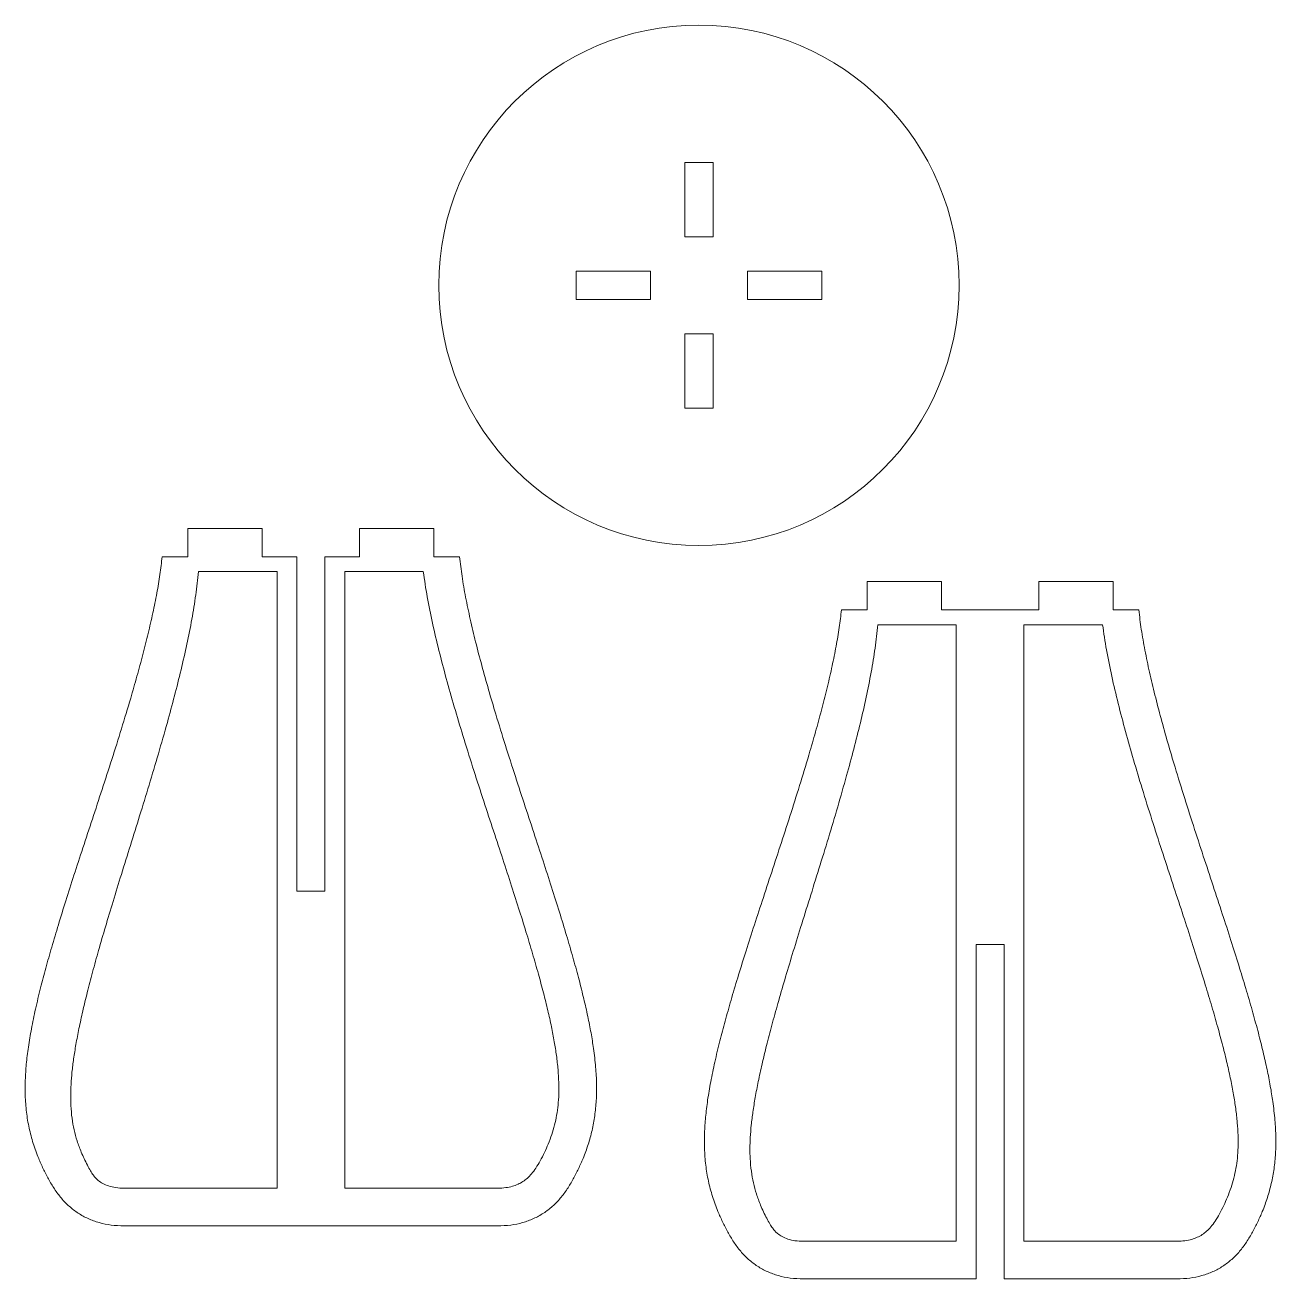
# Model space of a CAD drawing. Header units: millimetres. Extents: x -48 to 793, y -137 to 706.
import ezdxf

# ---------------------------------------------------------------- set-up
doc = ezdxf.new("R2010")
doc.units = ezdxf.units.MM

msp = doc.modelspace()

# ---------------------------------------------------------------- linework, layer by layer
at = {"color": 7, "linetype": 'Continuous', "lineweight": 15}
for p, q in [((395.32, 613.48), (414.32, 613.48)), ((395.32, 563.48), (395.32, 613.48)), ((414.32, 613.48), (414.32, 563.48)), ((414.32, 563.48), (395.32, 563.48)), ((322.17, 521.33), (322.17, 540.33)), ((322.17, 540.33), (372.17, 540.33)), ((372.17, 540.33), (372.17, 521.33)), ((437.47, 521.33), (437.47, 540.33)), ((437.47, 540.33), (487.47, 540.33)), ((487.47, 540.33), (487.47, 521.33)), ((372.17, 521.33), (322.17, 521.33)), ((487.47, 521.33), (437.47, 521.33)), ((395.32, 498.18), (414.32, 498.18)), ((395.32, 448.18), (395.32, 498.18)), ((414.32, 498.18), (414.32, 448.18)), ((414.32, 448.18), (395.32, 448.18)), ((61.16, 367.25), (61.16, 348.25)), ((111.16, 367.25), (61.16, 367.25)), ((111.16, 348.25), (111.16, 367.25)), ((176.46, 367.25), (176.46, 348.25)), ((226.46, 367.25), (176.46, 367.25)), ((226.46, 348.25), (226.46, 367.25)), ((61.16, 348.25), (43.81, 348.25)), ((134.31, 348.25), (111.16, 348.25)), ((134.31, 348.25), (134.31, 123.25)), ((153.31, 123.25), (153.31, 348.25)), ((176.46, 348.25), (153.31, 348.25)), ((243.81, 348.25), (226.46, 348.25)), ((121.05, 338.25), (68.18, 338.25)), ((121.05, -76.28), (121.05, 338.25)), ((166.58, 338.25), (166.58, -76.28)), ((219.44, 338.25), (166.58, 338.25)), ((518.04, 331.57), (518.04, 312.57)), ((568.04, 331.57), (518.04, 331.57)), ((568.04, 312.57), (568.04, 331.57)), ((633.34, 331.57), (633.34, 312.57)), ((683.34, 331.57), (633.34, 331.57)), ((683.34, 312.57), (683.34, 331.57)), ((518.04, 312.57), (500.69, 312.57)), ((633.34, 312.57), (568.04, 312.57)), ((700.69, 312.57), (683.34, 312.57)), ((577.93, 302.57), (525.06, 302.57)), ((577.93, -111.96), (577.93, 302.57)), ((623.46, 302.57), (623.46, -111.96)), ((676.33, 302.57), (623.46, 302.57)), ((134.31, 123.25), (153.31, 123.25)), ((610.19, 87.57), (591.19, 87.57)), ((591.19, 87.57), (591.19, -137.43)), ((610.19, -137.43), (610.19, 87.57)), ((18.14, -76.39), (121.05, -76.28)), ((166.58, -76.28), (269.49, -76.39)), ((18.14, -101.75), (269.49, -101.75)), ((475.02, -112.07), (577.93, -111.96)), ((623.46, -111.96), (726.37, -112.07)), ((475.02, -137.43), (591.19, -137.43)), ((610.19, -137.43), (726.37, -137.43))]:
    msp.add_line(p, q, dxfattribs=at)
msp.add_circle((404.82, 530.83), 175, dxfattribs=at)
for points, knots in [([(43.81, 348.25), (43.35, 344.29), (42.39, 336.09), (40.23, 323.51), (37.56, 310.3), (34.4, 296.55), (30.82, 282.36), (26.88, 267.83), (22.1, 251.18), (16.46, 232.53), (10.01, 212.05), (3.46, 191.82), (-3.07, 171.98), (-9.42, 152.78), (-15.41, 134.45), (-20.91, 117.23), (-25.91, 101.1), (-30.41, 86.02), (-34.41, 71.9), (-38.09, 58.04), (-41.36, 44.45), (-44.13, 31.14), (-46.23, 18.76), (-47.64, 7.21), (-48.37, -3.61), (-48.41, -14.36), (-47.63, -25.12), (-45.83, -35.94), (-43.07, -46.36), (-39.75, -55.45), (-36.2, -63.39), (-32.71, -70.28), (-28.73, -76.98), (-24.13, -83.22), (-18.8, -88.73), (-12.75, -93.36), (-6, -97.07), (1.44, -99.75), (9.57, -101.45), (15.22, -101.65), (18.14, -101.75)], [0, 0, 0, 0, 0.024086, 0.049817, 0.077011, 0.10547, 0.134986, 0.165347, 0.196334, 0.239554, 0.282953, 0.325939, 0.367917, 0.409093, 0.44798, 0.484332, 0.518261, 0.549897, 0.579369, 0.606813, 0.636448, 0.663734, 0.688906, 0.712216, 0.733929, 0.754329, 0.77709, 0.798954, 0.820444, 0.842071, 0.8573, 0.872918, 0.888687, 0.904296, 0.919613, 0.934801, 0.950129, 0.965896, 0.982416, 1, 1, 1, 1]), ([(269.49, -101.75), (272.4, -101.65), (278.06, -101.45), (286.18, -99.75), (293.63, -97.07), (300.38, -93.36), (306.42, -88.73), (311.76, -83.22), (316.35, -76.98), (320.34, -70.28), (323.83, -63.39), (327.27, -55.69), (330.43, -47.11), (333.08, -37.51), (334.91, -27.59), (335.91, -17.22), (336.09, -6.27), (335.45, 5.39), (334.11, 16.89), (332.27, 28.24), (330.07, 39.4), (327.37, 51.29), (324.17, 63.99), (320.46, 77.56), (316.26, 92.07), (311.55, 107.57), (306.34, 124.14), (300.64, 141.82), (294.47, 160.58), (287.96, 180.27), (281.29, 200.64), (274.63, 221.42), (268.61, 240.87), (263.32, 258.76), (258.78, 274.93), (254.64, 290.75), (250.98, 306.08), (247.9, 320.8), (245.41, 334.77), (244.33, 343.87), (243.81, 348.25)], [0, 0, 0, 0, 0.0175842, 0.0341039, 0.0498708, 0.0651988, 0.080387, 0.0957039, 0.1113131, 0.1270813, 0.1427, 0.1579287, 0.1779588, 0.1978396, 0.2179747, 0.2387784, 0.2606606, 0.2840157, 0.3092155, 0.3305377, 0.3533728, 0.3778719, 0.4041801, 0.4324372, 0.4627787, 0.4953369, 0.5302417, 0.5676211, 0.6075111, 0.6494475, 0.6927955, 0.7369212, 0.7811939, 0.8156754, 0.8495616, 0.882557, 0.9143723, 0.9447268, 0.9733523, 1, 1, 1, 1]), ([(68.18, 338.25), (67.64, 333.01), (66.53, 322.31), (63.82, 306.06), (60.48, 289.29), (56.54, 272.08), (52.12, 254.52), (47.02, 235.69), (41.31, 215.72), (35.06, 194.84), (28.75, 174.32), (22.5, 154.31), (16.48, 135.07), (10.85, 116.82), (5.74, 99.78), (1.14, 83.92), (-2.94, 69.19), (-6.51, 55.55), (-9.57, 42.94), (-12.13, 31.31), (-14.18, 20.62), (-15.76, 10.81), (-16.87, 1.85), (-17.54, -6.33), (-17.79, -13.81), (-17.64, -21.4), (-16.95, -29.14), (-15.53, -37.1), (-13.44, -44.73), (-11.05, -51.17), (-8.66, -56.59), (-6.6, -60.82), (-4.57, -64.55), (-2.68, -67.44), (-0.95, -69.6), (1.13, -71.53), (3.97, -73.42), (7.93, -75.09), (12.75, -76.24), (16.26, -76.34), (18.14, -76.39)], [0, 0, 0, 0, 0.0356252, 0.0727985, 0.1114413, 0.151362, 0.1922965, 0.2339328, 0.2834357, 0.3328302, 0.3814763, 0.4287204, 0.4747264, 0.5178758, 0.5579679, 0.5951763, 0.6296115, 0.6613892, 0.6906277, 0.7174439, 0.7419601, 0.764306, 0.784622, 0.8030782, 0.8198587, 0.8352019, 0.8544652, 0.8723711, 0.8898706, 0.9079034, 0.9188209, 0.92997, 0.9397052, 0.9475604, 0.9533087, 0.9583642, 0.9667148, 0.9762853, 0.9873125, 1, 1, 1, 1]), ([(269.49, -76.39), (271.28, -76.33), (274.61, -76.22), (279.2, -75.28), (283.1, -73.89), (286.49, -72.03), (289.56, -69.68), (292.48, -66.64), (295.34, -62.7), (298.2, -57.87), (300.94, -52.45), (303.58, -46.55), (305.89, -40.38), (307.8, -33.92), (309.22, -27.31), (310.18, -20.4), (310.66, -13.04), (310.64, -5.07), (310.11, 3.62), (309.06, 12.77), (307.55, 22.39), (305.61, 32.48), (303.18, 43.42), (300.24, 55.24), (296.81, 67.99), (292.87, 81.73), (288.43, 96.49), (283.48, 112.34), (278.04, 129.33), (272.1, 147.44), (265.77, 166.6), (259.2, 186.59), (252.56, 207.15), (246.2, 227.43), (240.26, 247.21), (234.84, 266.28), (229.91, 285.03), (225.61, 303.31), (221.97, 320.97), (220.27, 332.59), (219.44, 338.25)], [0, 0, 0, 0, 0.012042, 0.022299, 0.031313, 0.039716, 0.048139, 0.057152, 0.067923, 0.080706, 0.094775, 0.108679, 0.124021, 0.138942, 0.153887, 0.169318, 0.185685, 0.203379, 0.222749, 0.244083, 0.26511, 0.288065, 0.31308, 0.340278, 0.369779, 0.401695, 0.436145, 0.473236, 0.513087, 0.555831, 0.601171, 0.648466, 0.697003, 0.746127, 0.791121, 0.83559, 0.879088, 0.921206, 0.961594, 1, 1, 1, 1]), ([(500.69, 312.57), (500.23, 308.61), (499.27, 300.41), (497.11, 287.83), (494.44, 274.62), (491.28, 260.87), (487.7, 246.68), (483.76, 232.15), (478.98, 215.5), (473.35, 196.85), (466.89, 176.37), (460.34, 156.15), (453.81, 136.3), (447.47, 117.1), (441.48, 98.77), (435.97, 81.55), (430.97, 65.42), (426.47, 50.34), (422.47, 36.22), (418.79, 22.36), (415.52, 8.78), (412.75, -4.54), (410.65, -16.92), (409.24, -28.47), (408.51, -39.28), (408.47, -50.04), (409.25, -60.8), (411.05, -71.62), (413.81, -82.04), (417.13, -91.13), (420.68, -99.07), (424.17, -105.96), (428.15, -112.65), (432.75, -118.9), (438.08, -124.41), (444.13, -129.04), (450.88, -132.74), (458.32, -135.43), (466.45, -137.13), (472.1, -137.33), (475.02, -137.43)], [0, 0, 0, 0, 0.024086, 0.049817, 0.077011, 0.10547, 0.134986, 0.165347, 0.196334, 0.239554, 0.282953, 0.325939, 0.367917, 0.409093, 0.44798, 0.484332, 0.518261, 0.549897, 0.579369, 0.606813, 0.636448, 0.663734, 0.688906, 0.712216, 0.733929, 0.754329, 0.77709, 0.798954, 0.820444, 0.842071, 0.8573, 0.872918, 0.888687, 0.904296, 0.919613, 0.934801, 0.950129, 0.965896, 0.982416, 1, 1, 1, 1]), ([(726.37, -137.43), (729.28, -137.33), (734.94, -137.13), (743.06, -135.43), (750.51, -132.74), (757.26, -129.04), (763.31, -124.41), (768.64, -118.9), (773.23, -112.65), (777.22, -105.96), (780.71, -99.07), (784.15, -91.37), (787.31, -82.79), (789.96, -73.19), (791.79, -63.27), (792.79, -52.9), (792.97, -41.95), (792.33, -30.29), (790.99, -18.79), (789.16, -7.44), (786.95, 3.72), (784.25, 15.61), (781.05, 28.31), (777.34, 41.88), (773.14, 56.39), (768.43, 71.89), (763.22, 88.46), (757.52, 106.14), (751.35, 124.9), (744.84, 144.59), (738.17, 164.96), (731.51, 185.74), (725.49, 205.19), (720.2, 223.08), (715.66, 239.25), (711.53, 255.07), (707.86, 270.4), (704.78, 285.12), (702.29, 299.09), (701.21, 308.19), (700.69, 312.57)], [0, 0, 0, 0, 0.0175842, 0.0341039, 0.0498708, 0.0651988, 0.080387, 0.0957039, 0.1113131, 0.1270813, 0.1427, 0.1579287, 0.1779588, 0.1978396, 0.2179747, 0.2387784, 0.2606606, 0.2840157, 0.3092155, 0.3305377, 0.3533728, 0.3778719, 0.4041801, 0.4324372, 0.4627787, 0.4953369, 0.5302417, 0.5676211, 0.6075111, 0.6494475, 0.6927955, 0.7369212, 0.7811939, 0.8156754, 0.8495616, 0.882557, 0.9143723, 0.9447268, 0.9733523, 1, 1, 1, 1]), ([(525.06, 302.57), (524.52, 297.34), (523.41, 286.63), (520.7, 270.38), (517.36, 253.61), (513.42, 236.4), (509, 218.85), (503.91, 200.01), (498.19, 180.05), (491.94, 159.16), (485.63, 138.64), (479.38, 118.63), (473.36, 99.39), (467.73, 81.14), (462.62, 64.1), (458.02, 48.24), (453.94, 33.51), (450.37, 19.87), (447.31, 7.26), (444.76, -4.37), (442.7, -15.06), (441.12, -24.86), (440.01, -33.83), (439.34, -42.01), (439.09, -49.49), (439.24, -57.08), (439.93, -64.82), (441.35, -72.78), (443.44, -80.4), (445.83, -86.85), (448.22, -92.27), (450.28, -96.5), (452.32, -100.23), (454.21, -103.11), (455.93, -105.28), (458.01, -107.21), (460.86, -109.1), (464.81, -110.77), (469.63, -111.92), (473.14, -112.02), (475.02, -112.07)], [0, 0, 0, 0, 0.0356252, 0.0727985, 0.1114413, 0.151362, 0.1922965, 0.2339328, 0.2834357, 0.3328302, 0.3814763, 0.4287204, 0.4747264, 0.5178758, 0.5579679, 0.5951763, 0.6296115, 0.6613892, 0.6906277, 0.7174439, 0.7419601, 0.764306, 0.784622, 0.8030782, 0.8198587, 0.8352019, 0.8544652, 0.8723711, 0.8898706, 0.9079034, 0.9188209, 0.92997, 0.9397052, 0.9475604, 0.9533087, 0.9583642, 0.9667148, 0.9762853, 0.9873125, 1, 1, 1, 1]), ([(726.37, -112.07), (728.17, -112.01), (731.49, -111.9), (736.09, -110.96), (739.98, -109.57), (743.37, -107.71), (746.44, -105.35), (749.36, -102.31), (752.22, -98.38), (755.08, -93.55), (757.82, -88.12), (760.46, -82.23), (762.77, -76.06), (764.68, -69.59), (766.11, -62.99), (767.06, -56.08), (767.54, -48.71), (767.53, -40.75), (766.99, -32.06), (765.95, -22.91), (764.43, -13.29), (762.49, -3.19), (760.06, 7.74), (757.12, 19.56), (753.69, 32.32), (749.75, 46.05), (745.31, 60.82), (740.37, 76.66), (734.92, 93.65), (728.98, 111.77), (722.65, 130.92), (716.08, 150.91), (709.44, 171.47), (703.08, 191.75), (697.14, 211.54), (691.73, 230.6), (686.79, 249.35), (682.49, 267.63), (678.86, 285.29), (677.15, 296.91), (676.33, 302.57)], [0, 0, 0, 0, 0.0120424, 0.0222989, 0.0313127, 0.0397164, 0.0481386, 0.0571522, 0.0679227, 0.0807062, 0.0947749, 0.108679, 0.1240207, 0.1389422, 0.1538869, 0.1693178, 0.1856855, 0.2033794, 0.2227485, 0.2440834, 0.2651102, 0.2880651, 0.3130796, 0.340278, 0.3697787, 0.4016955, 0.4361451, 0.4732364, 0.5130875, 0.5558306, 0.6011714, 0.6484662, 0.6970033, 0.746127, 0.7911207, 0.8355904, 0.8790883, 0.9212057, 0.9615935, 1, 1, 1, 1])]:
    msp.add_open_spline(points, degree=3, knots=knots, dxfattribs=at)

doc.saveas('drawing.dxf')
